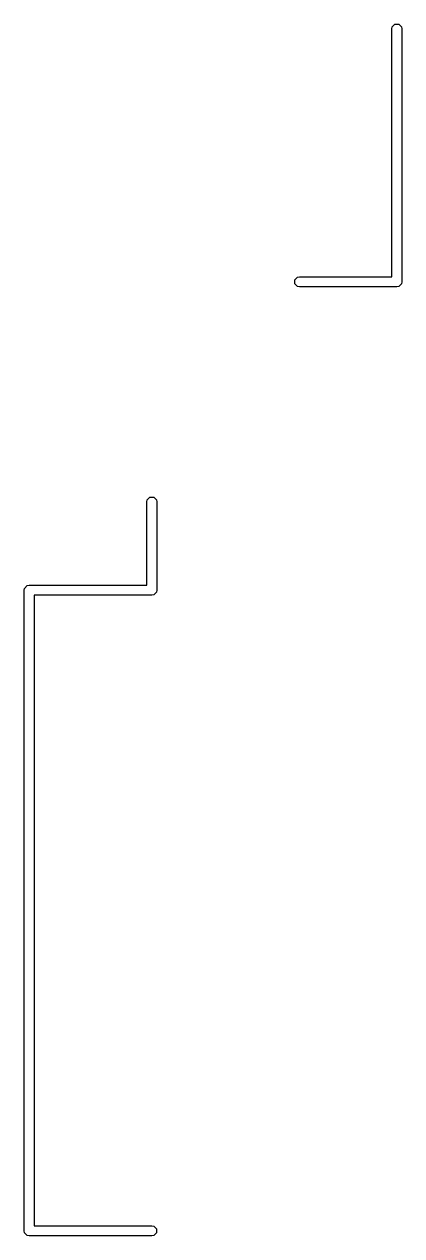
# Model space of a CAD drawing. Header units: millimetres. Extents: x 60 to 220, y -152 to -53.
# Drawn here: x 165.44 to 170.21, y -116.16 to -100.84 of the extents above; entities that cross this region are included whole.
import ezdxf

# ---------------------------------------------------------------- set-up
doc = ezdxf.new("R2010")
doc.units = ezdxf.units.MM
doc.layers.add('F.Silkscreen', color=41, linetype='CONTINUOUS', true_color=0xf2eda1)

msp = doc.modelspace()

# ---------------------------------------------------------------- linework, layer by layer
at = {"layer": 'F.Silkscreen', "linetype": 'CONTINUOUS'}
for p, q in [((170.0865, -100.9), (170.091334, -100.8757)), ((170.0865, -104.0365), (170.0865, -100.9)), ((170.091334, -100.8757), (170.1257, -100.841334)), ((170.1257, -100.841334), (170.1743, -100.841334)), ((170.1743, -100.841334), (170.208666, -100.8757)), ((170.208666, -100.8757), (170.2135, -100.9)), ((170.2135, -100.9), (170.2135, -104.1)), ((168.8957, -104.041334), (168.92, -104.0365)), ((168.92, -104.0365), (170.0865, -104.0365)), ((168.861334, -104.0757), (168.8957, -104.041334)), ((168.861334, -104.1243), (168.861334, -104.0757)), ((168.8957, -104.158666), (168.861334, -104.1243)), ((168.92, -104.1635), (168.8957, -104.158666)), ((170.15, -104.1635), (168.92, -104.1635)), ((170.1743, -104.158666), (170.15, -104.1635)), ((170.208666, -104.1243), (170.1743, -104.158666)), ((170.2135, -104.1), (170.208666, -104.1243)), ((166.9865, -106.88), (166.991334, -106.8557)), ((166.9865, -107.9365), (166.9865, -106.88)), ((166.991334, -106.8557), (167.0257, -106.821334)), ((167.0257, -106.821334), (167.0743, -106.821334)), ((167.0743, -106.821334), (167.108666, -106.8557)), ((167.108666, -106.8557), (167.1135, -106.88)), ((167.1135, -106.88), (167.1135, -108)), ((165.4365, -108), (165.441334, -107.9757)), ((165.4365, -116.1), (165.4365, -108)), ((165.441334, -107.9757), (165.4757, -107.941334)), ((165.4757, -107.941334), (165.5, -107.9365)), ((165.5, -107.9365), (166.9865, -107.9365)), ((167.1135, -108), (167.108666, -108.0243)), ((167.05, -108.0635), (165.5635, -108.0635)), ((165.5635, -108.0635), (165.5635, -116.0365)), ((167.0743, -108.058666), (167.05, -108.0635)), ((167.108666, -108.0243), (167.0743, -108.058666)), ((165.441334, -116.1243), (165.4365, -116.1)), ((165.4757, -116.158666), (165.441334, -116.1243)), ((165.5635, -116.0365), (167.05, -116.0365)), ((167.05, -116.0365), (167.0743, -116.041334)), ((167.0743, -116.041334), (167.108666, -116.0757)), ((167.108666, -116.1243), (167.0743, -116.158666)), ((167.108666, -116.0757), (167.108666, -116.1243)), ((165.5, -116.1635), (165.4757, -116.158666)), ((167.05, -116.1635), (165.5, -116.1635)), ((167.0743, -116.158666), (167.05, -116.1635))]:
    msp.add_line(p, q, dxfattribs=at)

doc.saveas('drawing.dxf')
